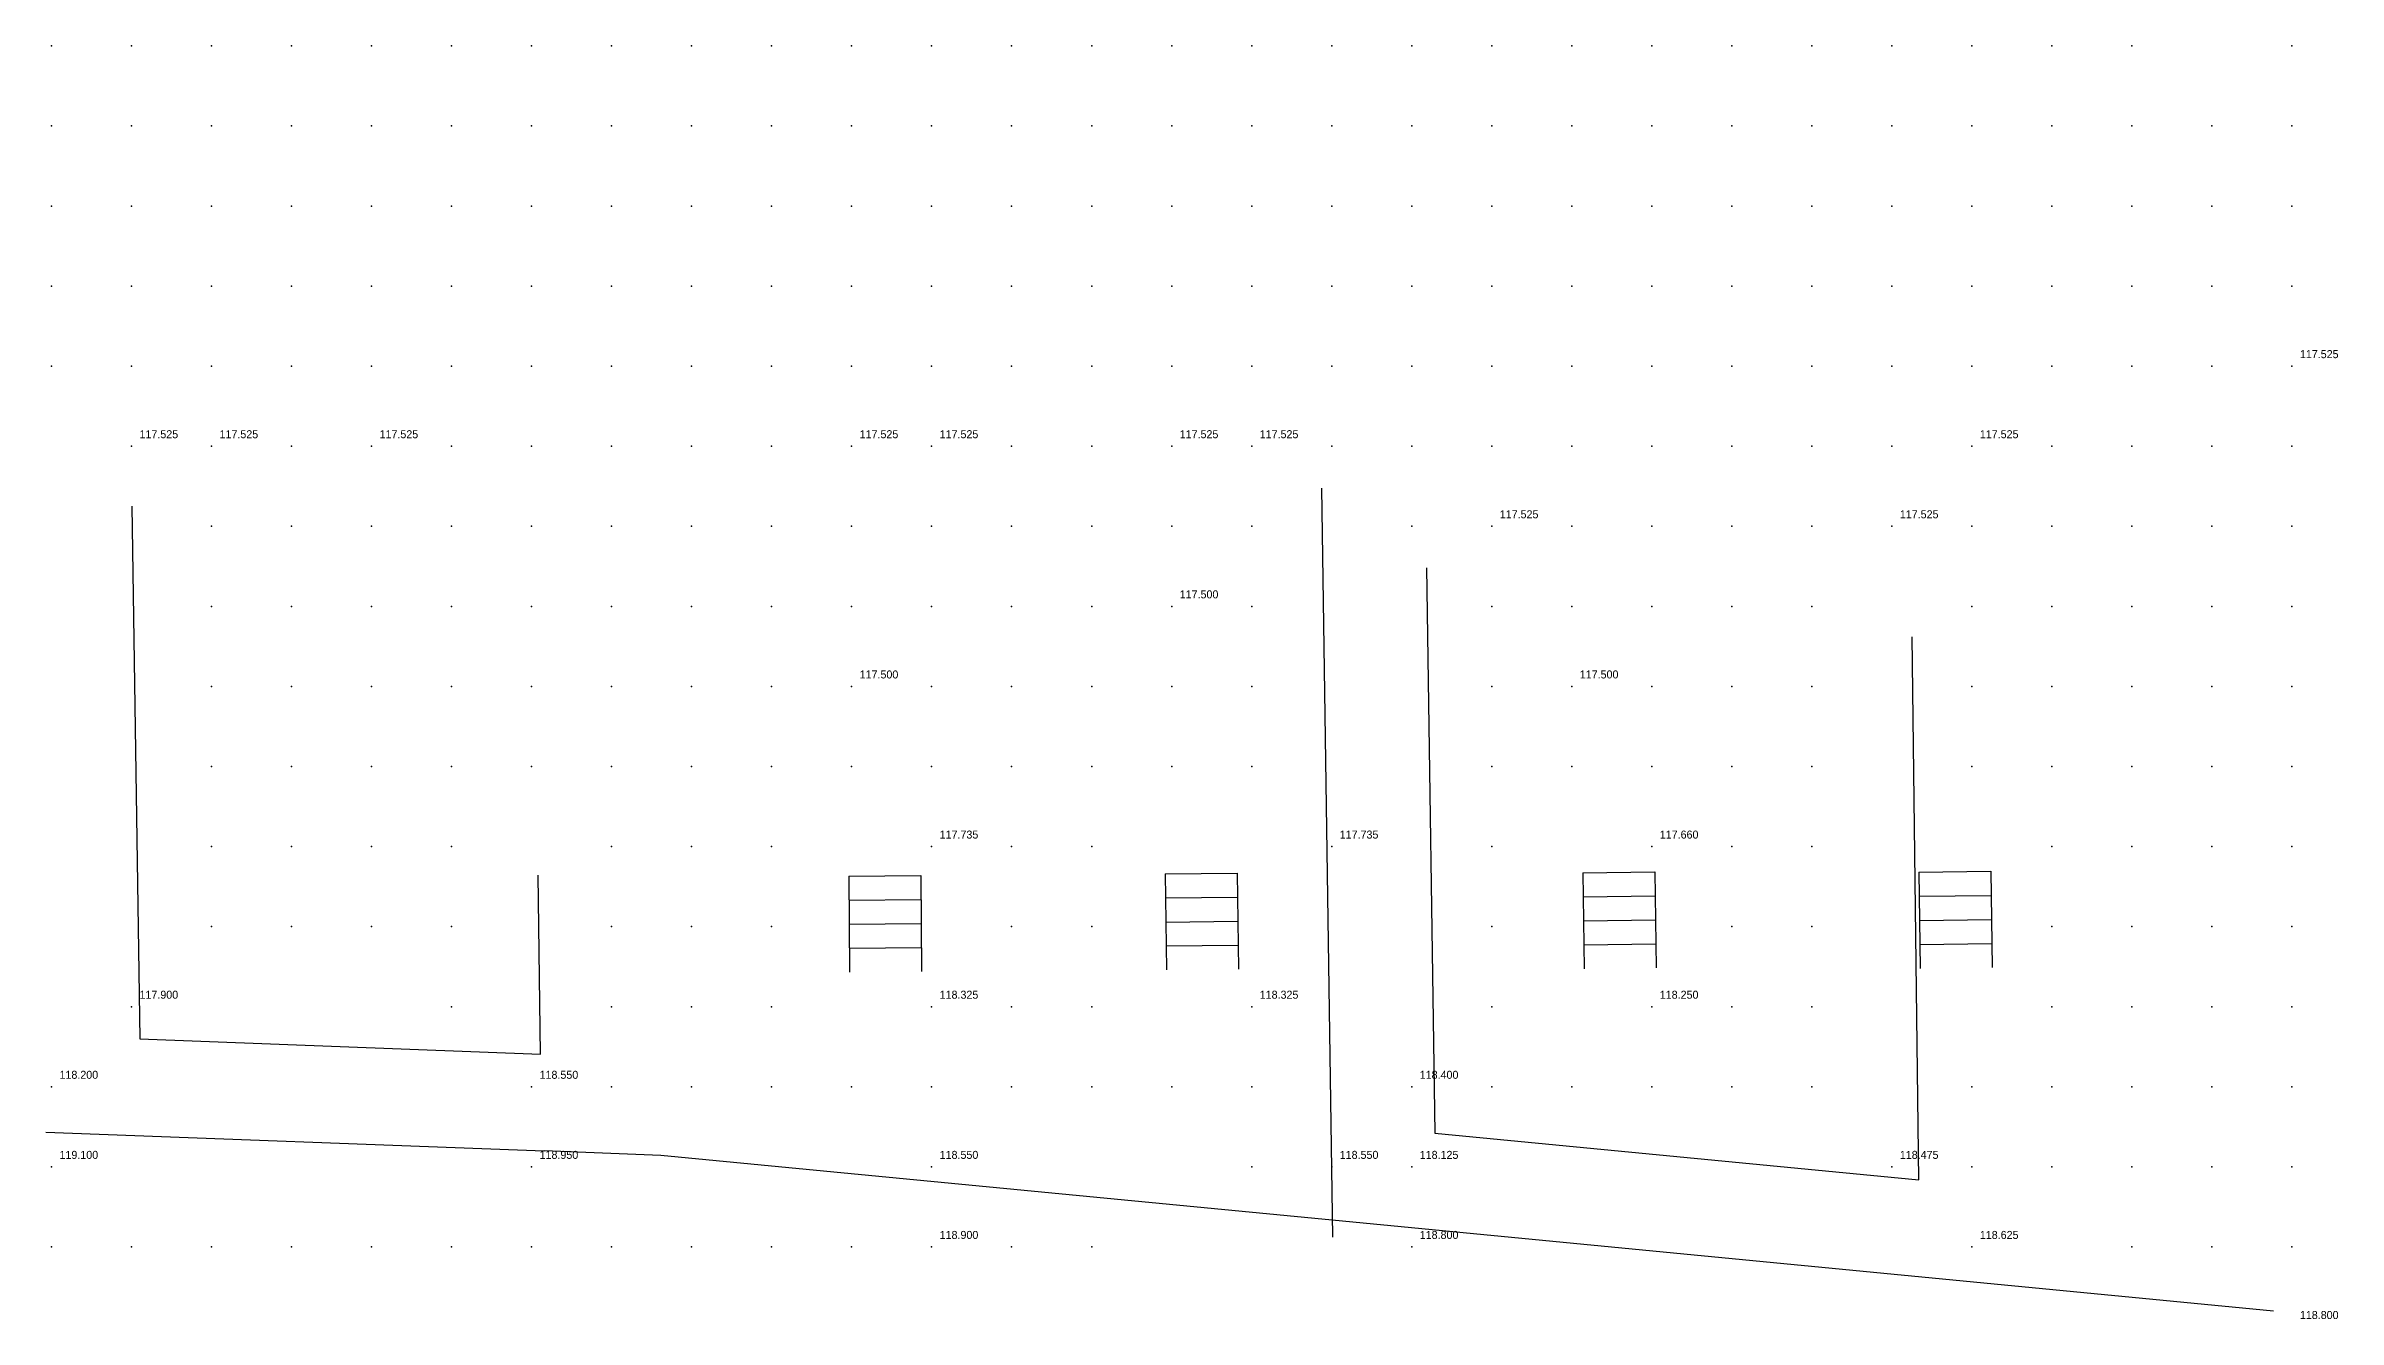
# Model space of a CAD drawing. Header units: metres. Extents: x 287878 to 288137, y 62805 to 63074.
# Drawn here: x 288056.93 to 288085.58, y 62975.1 to 62991 of the extents above; entities that cross this region are included whole.
import ezdxf

# ---------------------------------------------------------------- set-up
doc = ezdxf.new("R2010")
doc.units = ezdxf.units.M
for name, color, linetype in [('BARRIERS', 1, 'Continuous'), ('SURVEY_INTERP', 8, 'Continuous'), ('SURVEY_REAL', 3, 'Continuous')]:
    doc.layers.add(name, color=color, linetype=linetype)

msp = doc.modelspace()

# ---------------------------------------------------------------- linework, layer by layer
at = {"layer": 'BARRIERS'}
for p, q in [((288072.874, 62985.478), (288073.009, 62976.124)), ((288058.003, 62985.253), (288058.104, 62978.599)), ((288074.184, 62984.483), (288074.287, 62977.422)), ((288080.336, 62976.838), (288080.255, 62983.62)), ((288063.113, 62978.409), (288063.081, 62980.642)), ((288066.965, 62980.631), (288067.865, 62980.639)), ((288066.965, 62980.631), (288066.975, 62979.431)), ((288067.865, 62980.639), (288067.875, 62979.439)), ((288070.918, 62980.658), (288071.818, 62980.67)), ((288070.918, 62980.658), (288070.934, 62979.459)), ((288071.818, 62980.67), (288071.834, 62979.47)), ((288076.139, 62980.672), (288077.039, 62980.684)), ((288076.139, 62980.672), (288076.155, 62979.472)), ((288077.039, 62980.684), (288077.055, 62979.484)), ((288080.339, 62980.679), (288081.239, 62980.691)), ((288080.339, 62980.679), (288080.355, 62979.479)), ((288081.239, 62980.691), (288081.255, 62979.491)), ((288066.967, 62980.331), (288067.867, 62980.339)), ((288070.922, 62980.358), (288071.822, 62980.37)), ((288076.143, 62980.372), (288077.043, 62980.384)), ((288080.343, 62980.379), (288081.243, 62980.391)), ((288066.97, 62980.031), (288067.87, 62980.039)), ((288070.926, 62980.058), (288071.826, 62980.07)), ((288076.147, 62980.072), (288077.047, 62980.084)), ((288080.347, 62980.079), (288081.247, 62980.091)), ((288066.972, 62979.731), (288067.872, 62979.739)), ((288070.93, 62979.759), (288071.83, 62979.77)), ((288076.151, 62979.772), (288077.051, 62979.784)), ((288080.351, 62979.779), (288081.251, 62979.791)), ((288058.104, 62978.599), (288063.113, 62978.409)), ((288056.929, 62977.435), (288063.158, 62977.199)), ((288074.287, 62977.422), (288080.336, 62976.838)), ((288064.614, 62977.144), (288063.159, 62977.199)), ((288073.006, 62976.333), (288064.614, 62977.144)), ((288084.77, 62975.196), (288073.006, 62976.333))]:
    msp.add_line(p, q, dxfattribs=at)
at = {"layer": 'SURVEY_INTERP'}
for p in [(288057, 62991, 118.516), (288058, 62991, 118.366), (288059, 62991, 118.244), (288060, 62991, 118.157), (288061, 62991, 118.094), (288062, 62991, 118.047), (288063, 62991, 118.007), (288064, 62991, 117.971), (288065, 62991, 117.937), (288066, 62991, 117.905), (288067, 62991, 117.876), (288068, 62991, 117.85), (288069, 62991, 117.829), (288070, 62991, 117.811), (288071, 62991, 117.797), (288072, 62991, 117.786), (288073, 62991, 117.778), (288074, 62991, 117.774), (288075, 62991, 117.77), (288076, 62991, 117.768), (288077, 62991, 117.764), (288078, 62991, 117.759), (288079, 62991, 117.754), (288080, 62991, 117.748), (288081, 62991, 117.742), (288082, 62991, 117.737), (288083, 62991, 117.733), (288085, 62991, 117.732), (288057, 62990, 118.393), (288058, 62990, 118.282), (288059, 62990, 118.188), (288060, 62990, 118.118), (288061, 62990, 118.067), (288062, 62990, 118.028), (288063, 62990, 117.994), (288064, 62990, 117.958), (288065, 62990, 117.921), (288066, 62990, 117.884), (288067, 62990, 117.852), (288068, 62990, 117.826), (288069, 62990, 117.806), (288070, 62990, 117.79), (288071, 62990, 117.777), (288072, 62990, 117.77), (288073, 62990, 117.766), (288074, 62990, 117.765), (288075, 62990, 117.765), (288076, 62990, 117.764), (288077, 62990, 117.761), (288078, 62990, 117.756), (288079, 62990, 117.749), (288080, 62990, 117.743), (288081, 62990, 117.737), (288082, 62990, 117.733), (288083, 62990, 117.729), (288084, 62990, 117.725), (288085, 62990, 117.726), (288057, 62989, 118.298), (288058, 62989, 118.181), (288059, 62989, 118.096), (288060, 62989, 118.041), (288061, 62989, 118.007), (288062, 62989, 117.985), (288063, 62989, 117.964), (288064, 62989, 117.933), (288065, 62989, 117.891), (288066, 62989, 117.845), (288067, 62989, 117.807), (288068, 62989, 117.782), (288069, 62989, 117.766), (288070, 62989, 117.752), (288071, 62989, 117.74), (288072, 62989, 117.735), (288073, 62989, 117.738), (288074, 62989, 117.744), (288075, 62989, 117.749), (288076, 62989, 117.751), (288077, 62989, 117.75), (288078, 62989, 117.744), (288079, 62989, 117.735), (288080, 62989, 117.725), (288081, 62989, 117.718), (288082, 62989, 117.715), (288083, 62989, 117.71), (288084, 62989, 117.698), (288085, 62989, 117.692), (288057, 62988, 118.199), (288058, 62988, 118.036), (288059, 62988, 117.952), (288060, 62988, 117.92), (288061, 62988, 117.902), (288062, 62988, 117.912), (288063, 62988, 117.922), (288064, 62988, 117.901), (288065, 62988, 117.85), (288066, 62988, 117.785), (288067, 62988, 117.733), (288068, 62988, 117.713), (288069, 62988, 117.711), (288070, 62988, 117.7), (288071, 62988, 117.682), (288072, 62988, 117.679), (288073, 62988, 117.694), (288074, 62988, 117.712), (288075, 62988, 117.722), (288076, 62988, 117.729), (288077, 62988, 117.731), (288078, 62988, 117.725), (288079, 62988, 117.709), (288080, 62988, 117.689), (288081, 62988, 117.678), (288082, 62988, 117.684), (288083, 62988, 117.683), (288084, 62988, 117.647), (288085, 62988, 117.61), (288057, 62987, 118.092), (288058, 62987, 117.804), (288059, 62987, 117.743), (288060, 62987, 117.766), (288061, 62987, 117.723), (288062, 62987, 117.8), (288063, 62987, 117.876), (288064, 62987, 117.871), (288065, 62987, 117.806), (288066, 62987, 117.702), (288067, 62987, 117.625), (288068, 62987, 117.616), (288069, 62987, 117.649), (288070, 62987, 117.641), (288071, 62987, 117.601), (288072, 62987, 117.599), (288073, 62987, 117.638), (288074, 62987, 117.672), (288075, 62987, 117.682), (288076, 62987, 117.695), (288077, 62987, 117.707), (288078, 62987, 117.701), (288079, 62987, 117.673), (288080, 62987, 117.632), (288081, 62987, 117.602), (288082, 62987, 117.638), (288083, 62987, 117.662), (288084, 62987, 117.608), (288060, 62986, 117.677), (288062, 62986, 117.715), (288063, 62986, 117.853), (288064, 62986, 117.857), (288065, 62986, 117.781), (288066, 62986, 117.646), (288069, 62986, 117.611), (288070, 62986, 117.603), (288073, 62986, 117.601), (288074, 62986, 117.631), (288075, 62986, 117.609), (288076, 62986, 117.644), (288077, 62986, 117.68), (288078, 62986, 117.677), (288079, 62986, 117.632), (288080, 62986, 117.579), (288082, 62986, 117.603), (288083, 62986, 117.661), (288084, 62986, 117.644), (288085, 62986, 117.61), (288059, 62985, 117.768), (288060, 62985, 117.779), (288061, 62985, 117.729), (288062, 62985, 117.806), (288063, 62985, 117.879), (288064, 62985, 117.865), (288065, 62985, 117.789), (288066, 62985, 117.686), (288067, 62985, 117.617), (288068, 62985, 117.61), (288069, 62985, 117.636), (288070, 62985, 117.613), (288071, 62985, 117.573), (288072, 62985, 117.585), (288074, 62985, 117.604), (288076, 62985, 117.602), (288077, 62985, 117.658), (288078, 62985, 117.665), (288079, 62985, 117.605), (288081, 62985, 117.581), (288082, 62985, 117.636), (288083, 62985, 117.682), (288084, 62985, 117.679), (288085, 62985, 117.642), (288059, 62984, 118.019), (288060, 62984, 117.956), (288061, 62984, 117.927), (288062, 62984, 117.931), (288063, 62984, 117.931), (288064, 62984, 117.889), (288065, 62984, 117.804), (288066, 62984, 117.695), (288067, 62984, 117.625), (288068, 62984, 117.651), (288069, 62984, 117.666), (288070, 62984, 117.606), (288072, 62984, 117.597), (288075, 62984, 117.593), (288076, 62984, 117.586), (288077, 62984, 117.631), (288078, 62984, 117.669), (288079, 62984, 117.645), (288081, 62984, 117.642), (288082, 62984, 117.688), (288083, 62984, 117.715), (288084, 62984, 117.703), (288085, 62984, 117.619), (288059, 62983, 118.185), (288060, 62983, 118.105), (288061, 62983, 118.057), (288062, 62983, 118.024), (288063, 62983, 117.987), (288064, 62983, 117.925), (288065, 62983, 117.822), (288066, 62983, 117.656), (288068, 62983, 117.633), (288069, 62983, 117.7), (288070, 62983, 117.666), (288071, 62983, 117.616), (288072, 62983, 117.655), (288075, 62983, 117.599), (288077, 62983, 117.601), (288078, 62983, 117.684), (288079, 62983, 117.702), (288081, 62983, 117.717), (288082, 62983, 117.742), (288083, 62983, 117.758), (288084, 62983, 117.747), (288085, 62983, 117.697), (288059, 62982, 118.298), (288060, 62982, 118.214), (288061, 62982, 118.151), (288062, 62982, 118.099), (288063, 62982, 118.045), (288064, 62982, 117.976), (288065, 62982, 117.88), (288066, 62982, 117.75), (288067, 62982, 117.659), (288068, 62982, 117.715), (288069, 62982, 117.763), (288070, 62982, 117.755), (288071, 62982, 117.737), (288072, 62982, 117.739), (288075, 62982, 117.659), (288076, 62982, 117.608), (288077, 62982, 117.659), (288078, 62982, 117.721), (288079, 62982, 117.75), (288081, 62982, 117.777), (288082, 62982, 117.794), (288083, 62982, 117.807), (288084, 62982, 117.805), (288085, 62982, 117.788), (288059, 62981, 118.391), (288060, 62981, 118.301), (288061, 62981, 118.227), (288062, 62981, 118.165), (288064, 62981, 118.041), (288065, 62981, 117.969), (288066, 62981, 117.894), (288069, 62981, 117.855), (288070, 62981, 117.845), (288075, 62981, 117.75), (288078, 62981, 117.776), (288079, 62981, 117.797), (288082, 62981, 117.842), (288083, 62981, 117.858), (288084, 62981, 117.866), (288085, 62981, 117.833), (288059, 62980, 118.482), (288060, 62980, 118.375), (288061, 62980, 118.292), (288062, 62980, 118.225), (288064, 62980, 118.112), (288065, 62980, 118.063), (288066, 62980, 118.021), (288069, 62980, 117.965), (288070, 62980, 117.942), (288075, 62980, 117.826), (288078, 62980, 117.83), (288079, 62980, 117.843), (288082, 62980, 117.886), (288083, 62980, 117.91), (288084, 62980, 117.945), (288085, 62980, 117.989), (288062, 62979, 118.278), (288064, 62979, 118.182), (288065, 62979, 118.153), (288066, 62979, 118.141), (288069, 62979, 118.1), (288070, 62979, 118.052), (288075, 62979, 117.889), (288078, 62979, 117.879), (288079, 62979, 117.885), (288082, 62979, 117.924), (288083, 62979, 117.955), (288084, 62979, 118.017), (288085, 62979, 118.162), (288064, 62978, 118.245), (288065, 62978, 118.241), (288066, 62978, 118.268), (288067, 62978, 118.323), (288068, 62978, 118.349), (288069, 62978, 118.287), (288070, 62978, 118.183), (288071, 62978, 118.097), (288072, 62978, 118.036), (288075, 62978, 117.943), (288076, 62978, 117.929), (288077, 62978, 117.922), (288078, 62978, 117.921), (288079, 62978, 117.923), (288081, 62978, 117.938), (288082, 62978, 117.954), (288083, 62978, 117.983), (288084, 62978, 118.037), (288085, 62978, 118.131), (288072, 62977, 118.1), (288081, 62977, 117.965), (288082, 62977, 117.977), (288083, 62977, 117.998), (288084, 62977, 118.03), (288085, 62977, 118.071), (288057, 62976, 118.86), (288058, 62976, 118.729), (288059, 62976, 118.606), (288060, 62976, 118.509), (288061, 62976, 118.436), (288062, 62976, 118.383), (288063, 62976, 118.348), (288064, 62976, 118.338), (288065, 62976, 118.368), (288066, 62976, 118.475), (288067, 62976, 118.708), (288069, 62976, 118.694), (288070, 62976, 118.412), (288083, 62976, 118.009), (288084, 62976, 118.026), (288085, 62976, 118.045)]:
    msp.add_point(p, dxfattribs=at)
at = {"layer": 'SURVEY_REAL'}
for p in [(288085, 62987, 117.525), (288058, 62986, 117.525), (288059, 62986, 117.525), (288061, 62986, 117.525), (288067, 62986, 117.525), (288068, 62986, 117.525), (288071, 62986, 117.525), (288072, 62986, 117.525), (288081, 62986, 117.525), (288075, 62985, 117.525), (288080, 62985, 117.525), (288071, 62984, 117.5), (288067, 62983, 117.5), (288076, 62983, 117.5), (288068, 62981, 117.735), (288073, 62981, 117.735), (288077, 62981, 117.66), (288058, 62979, 117.9), (288068, 62979, 118.325), (288072, 62979, 118.325), (288077, 62979, 118.25), (288057, 62978, 118.2), (288063, 62978, 118.55), (288074, 62978, 118.4), (288057, 62977, 119.1), (288063, 62977, 118.95), (288068, 62977, 118.55), (288073, 62977, 118.55), (288074, 62977, 118.125), (288080, 62977, 118.475), (288068, 62976, 118.9), (288074, 62976, 118.8), (288081, 62976, 118.625)]:
    msp.add_point(p, dxfattribs=at)

# ---------------------------------------------------------------- texts
for s, p in [('117.525', (288085.1, 62987.1, 117.525)), ('117.525', (288058.1, 62986.1, 117.525)), ('117.525', (288059.1, 62986.1, 117.525)), ('117.525', (288061.1, 62986.1, 117.525)), ('117.525', (288067.1, 62986.1, 117.525)), ('117.525', (288068.1, 62986.1, 117.525)), ('117.525', (288071.1, 62986.1, 117.525)), ('117.525', (288072.1, 62986.1, 117.525)), ('117.525', (288081.1, 62986.1, 117.525)), ('117.525', (288075.1, 62985.1, 117.525)), ('117.525', (288080.1, 62985.1, 117.525)), ('117.500', (288071.1, 62984.1, 117.5)), ('117.500', (288067.1, 62983.1, 117.5)), ('117.500', (288076.1, 62983.1, 117.5)), ('117.735', (288068.1, 62981.1, 117.735)), ('117.735', (288073.1, 62981.1, 117.735)), ('117.660', (288077.1, 62981.1, 117.66)), ('117.900', (288058.1, 62979.1, 117.9)), ('118.325', (288068.1, 62979.1, 118.325)), ('118.325', (288072.1, 62979.1, 118.325)), ('118.250', (288077.1, 62979.1, 118.25)), ('118.200', (288057.1, 62978.1, 118.2)), ('118.550', (288063.1, 62978.1, 118.55)), ('118.400', (288074.1, 62978.1, 118.4)), ('119.100', (288057.1, 62977.1, 119.1)), ('118.950', (288063.1, 62977.1, 118.95)), ('118.550', (288068.1, 62977.1, 118.55)), ('118.550', (288073.1, 62977.1, 118.55)), ('118.125', (288074.1, 62977.1, 118.125)), ('118.475', (288080.1, 62977.1, 118.475)), ('118.900', (288068.1, 62976.1, 118.9)), ('118.800', (288074.1, 62976.1, 118.8)), ('118.625', (288081.1, 62976.1, 118.625)), ('118.800', (288085.1, 62975.1, 118.8))]:
    msp.add_text(s, height=0.1, dxfattribs=at).set_placement(p)

doc.saveas('drawing.dxf')
